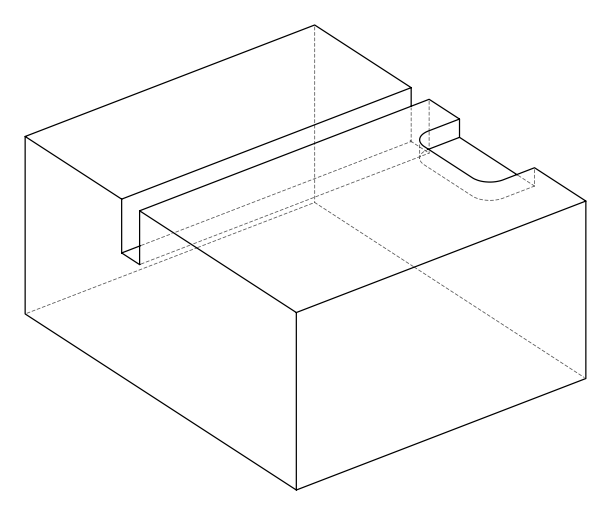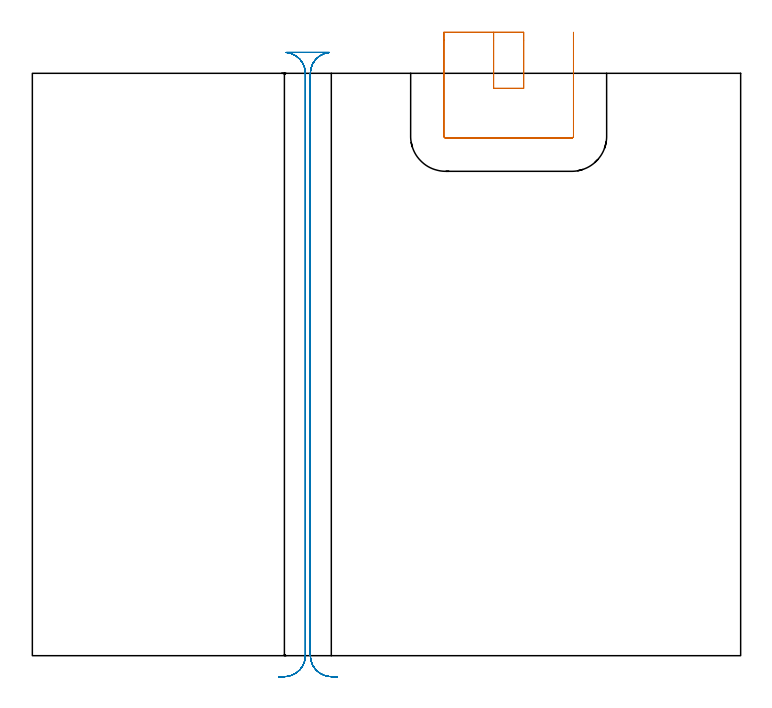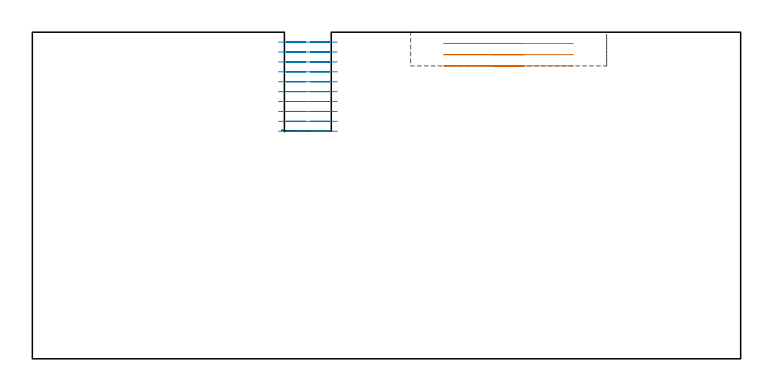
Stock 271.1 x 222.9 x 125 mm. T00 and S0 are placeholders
(PLAN: 2 operations, 1 tool changes, 12 min)
(1 MILL_SLOT | SLOT_PARTIAL_RECTANGULAR | UGT0201_109 | Follow Part, ap 6.35, ae 75% | 1.55 min | 35291 mm3)
(2 MILL_RECTANGULAR_SLOT | SLOT_RECTANGULAR | NXT0201_012 | Follow Part, ap 4, ae 75% | 10.46 min | 151254 mm3)
(TOOL UGT0201_109 | End Mill 25.4 mm | D25.4 FL25 Z2)
(TOOL NXT0201_012 | ENDMILL 16mm [2P460-1600-NA 1630] | D16 FL38 Z6)
(OP 1 MILL_SLOT)
G17 G21 G94 G90
T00 M6
G54
G17 G0 G90 X176.55 Y238.6 S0 M3
G43 Z135. H0
Z120.7
G94 G1 Y235.6 F250.
Y217.15 F500.
X188.05
Y235.6
Y238.6 F250.
X157.5
Y235.6
Y198.8 F500.
G3 X158.2 Y198.1 R0.7
G1 X206.4
G3 X207.1 Y198.8 R0.7
G1 Y235.6
Y238.6 F250.
G0 X176.55 Z116.4
G1 Y235.6
Y217.15 F500.
X188.05
Y235.6
Y238.6 F250.
X157.5
Y235.6
Y198.8 F500.
G3 X158.2 Y198.1 R0.7
G1 X206.4
G3 X207.1 Y198.8 R0.7
G1 Y235.6
Y238.6 F250.
G0 X176.55 Z112.1
G1 Y235.6
Y217.15 F500.
X188.05
Y235.6
Y238.6 F250.
X157.5
Y235.6
Y198.8 F500.
G3 X158.2 Y198.1 R0.7
G1 X206.4
G3 X207.1 Y198.8 R0.7
G1 Y235.6
Y238.6 F250.
G0 Z135.
M5
M2
(OP 2 MILL_RECTANGULAR_SLOT)
G17 G21 G94 G90
T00 M6
G54
G17 G0 G90 X116.697 Y-8.23 S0 M3
G43 Z135. H1
Z121.21
G94 G1 X113.708 Y-7.97 F250.
G2 X106.4 Y0. R8. F500.
G1 Y222.9
G2 X113.708 Y230.87 R8.
G1 Y230.9
X97.192
Y230.87
G2 X104.5 Y222.9 R8.
G1 Y0.
G2 X97.192 Y-7.97 R8.
G1 X94.203 Y-8.23 F250.
G0 X116.697 Z117.42
G1 X113.708 Y-7.97
G2 X106.4 Y0. R8. F500.
G1 Y222.9
G2 X113.708 Y230.87 R8.
G1 Y230.9
X97.192
Y230.87
G2 X104.5 Y222.9 R8.
G1 Y0.
G2 X97.192 Y-7.97 R8.
G1 X94.203 Y-8.23 F250.
G0 X116.697 Z113.63
G1 X113.708 Y-7.97
G2 X106.4 Y0. R8. F500.
G1 Y222.9
G2 X113.708 Y230.87 R8.
G1 Y230.9
X97.192
Y230.87
G2 X104.5 Y222.9 R8.
G1 Y0.
G2 X97.192 Y-7.97 R8.
G1 X94.203 Y-8.23 F250.
G0 X116.697 Z109.84
G1 X113.708 Y-7.97
G2 X106.4 Y0. R8. F500.
G1 Y222.9
G2 X113.708 Y230.87 R8.
G1 Y230.9
X97.192
Y230.87
G2 X104.5 Y222.9 R8.
G1 Y0.
G2 X97.192 Y-7.97 R8.
G1 X94.203 Y-8.23 F250.
G0 X116.697 Z106.05
G1 X113.708 Y-7.97
G2 X106.4 Y0. R8. F500.
G1 Y222.9
G2 X113.708 Y230.87 R8.
G1 Y230.9
X97.192
Y230.87
G2 X104.5 Y222.9 R8.
G1 Y0.
G2 X97.192 Y-7.97 R8.
G1 X94.203 Y-8.23 F250.
G0 X116.697 Z102.26
G1 X113.708 Y-7.97
G2 X106.4 Y0. R8. F500.
G1 Y222.9
G2 X113.708 Y230.87 R8.
G1 Y230.9
X97.192
Y230.87
G2 X104.5 Y222.9 R8.
G1 Y0.
G2 X97.192 Y-7.97 R8.
G1 X94.203 Y-8.23 F250.
G0 X116.697 Z98.47
G1 X113.708 Y-7.97
G2 X106.4 Y0. R8. F500.
G1 Y222.9
G2 X113.708 Y230.87 R8.
G1 Y230.9
X97.192
Y230.87
G2 X104.5 Y222.9 R8.
G1 Y0.
G2 X97.192 Y-7.97 R8.
G1 X94.203 Y-8.23 F250.
G0 X116.697 Z94.68
G1 X113.708 Y-7.97
G2 X106.4 Y0. R8. F500.
G1 Y222.9
G2 X113.708 Y230.87 R8.
G1 Y230.9
X97.192
Y230.87
G2 X104.5 Y222.9 R8.
G1 Y0.
G2 X97.192 Y-7.97 R8.
G1 X94.203 Y-8.23 F250.
G0 X116.697 Z90.89
G1 X113.708 Y-7.97
G2 X106.4 Y0. R8. F500.
G1 Y222.9
G2 X113.708 Y230.87 R8.
G1 Y230.9
X97.192
Y230.87
G2 X104.5 Y222.9 R8.
G1 Y0.
G2 X97.192 Y-7.97 R8.
G1 X94.203 Y-8.23 F250.
G0 X116.697 Z87.1
G1 X113.708 Y-7.97
G2 X106.4 Y0. R8. F500.
G1 Y222.9
G2 X113.708 Y230.87 R8.
G1 Y230.9
X97.192
Y230.87
G2 X104.5 Y222.9 R8.
G1 Y0.
G2 X97.192 Y-7.97 R8.
G1 X94.203 Y-8.23 F250.
G0 Z135.
M5
M2
